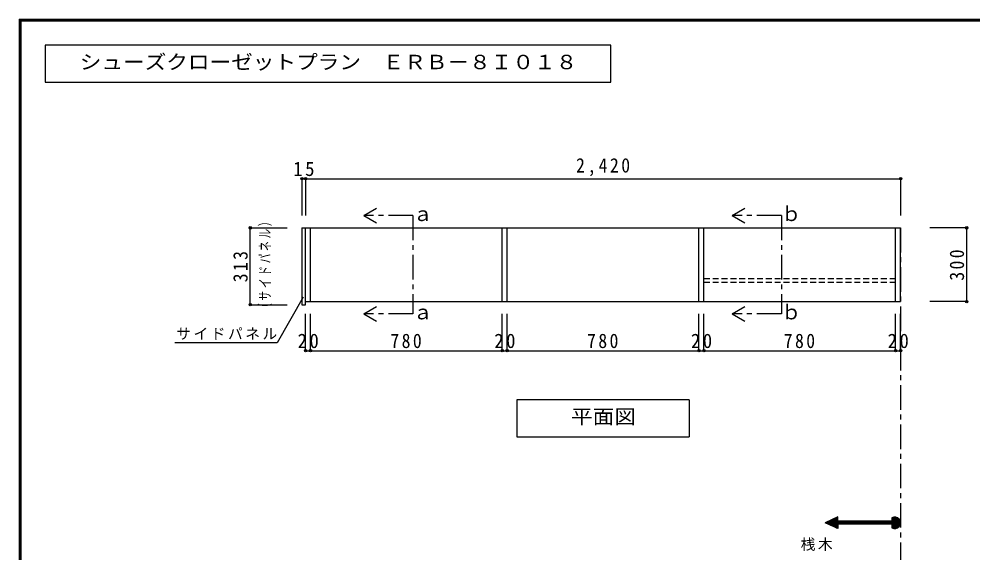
# Model space of a CAD drawing. Units: millimetres at full size, sheet at 1:20. Extents: x -3922 to 3878, y -2932 to 2722.
# Drawn here: x -3922 to -42, y 550 to 2722 of the extents above; entities that cross this region are included whole.
import ezdxf
from ezdxf.enums import TextEntityAlignment as Align

# ---------------------------------------------------------------- set-up
doc = ezdxf.new("R2010")
doc.units = ezdxf.units.MM
doc.header["$LTSCALE"] = 20
doc.header["$PDMODE"] = 32
doc.header["$PDSIZE"] = 10
doc.linetypes.add('CHAIN1', pattern=[8, 5, -1, 1, -1])
doc.linetypes.add('DASHED1', pattern=[1.8, 1.2, -0.6])
for name, color, linetype in [('0-2_本体', 2, 'Continuous'), ('0-3_固定棚', 3, 'Continuous'), ('0-6_ﾊﾟｲﾌﾟﾊﾝｶﾞｰ', 4, 'Continuous'), ('0-A_文字', 7, 'Continuous'), ('0-B_寸法', 7, 'Continuous'), ('F-1_枠', 6, 'Continuous')]:
    doc.layers.add(name, color=color, linetype=linetype)
doc.styles.add('ＭＳ ゴシック', font='')
doc.styles.get('ＭＳ ゴシック').set_extended_font_data('MS Gothic')

msp = doc.modelspace()

# ---------------------------------------------------------------- linework, layer by layer
at = {"layer": '0-2_本体', "color": 4}
for p, q in [((-2756.53, 2072.73), (-2771.53, 2072.73)), ((-2771.53, 2072.73), (-2771.53, 1922.73)), ((-2756.53, 2072.73), (-2756.53, 1922.73))]:
    msp.add_line(p, q, dxfattribs=at)
at = {"layer": '0-2_本体'}
for p, q in [((-2771.53, 1872.73), (-2736.53, 1872.73)), ((-2771.53, 1872.73), (-2771.53, 1559.73)), ((-2756.53, 1559.73), (-2756.53, 1872.73)), ((-2736.53, 1572.73), (-2736.53, 1872.73)), ((-1956.53, 1572.73), (-1956.53, 1872.73)), ((-1956.53, 1872.73), (-1936.53, 1872.73)), ((-1156.53, 1572.73), (-1156.53, 1872.73)), ((-1156.53, 1872.73), (-1136.53, 1872.73)), ((-356.53, 1572.73), (-356.53, 1872.73)), ((-356.53, 1872.73), (-336.53, 1872.73)), ((-336.53, 1572.73), (-336.53, 1872.73)), ((-2771.53, 1559.73), (-2756.53, 1559.73)), ((-2756.53, 1572.73), (-2736.53, 1572.73)), ((-356.53, 1572.73), (-336.53, 1572.73))]:
    msp.add_line(p, q, dxfattribs=at)
at = {"layer": '0-2_本体', "color": 3}
msp.add_line((-2756.53, 1572.73), (-336.53, 1572.73), dxfattribs=at)
at = {"layer": '0-2_本体'}
for points in [[(-1956.53, 1572.73), (-1936.53, 1572.73), (-1936.53, 1872.73)], [(-1156.53, 1572.73), (-1136.53, 1572.73), (-1136.53, 1872.73)]]:
    msp.add_lwpolyline(points, dxfattribs=at)
at = {"layer": '0-2_本体', "color": 7}
for p in [(-2771.53, 2072.73), (-2756.53, 2072.73)]:
    msp.add_point(p, dxfattribs=at)
at = {"layer": '0-3_固定棚'}
for p, q in [((-2736.53, 1872.73), (-1956.53, 1872.73)), ((-1936.53, 1872.73), (-1156.53, 1872.73)), ((-1136.53, 1872.73), (-356.53, 1872.73))]:
    msp.add_line(p, q, dxfattribs=at)
at = {"layer": '0-6_ﾊﾟｲﾌﾟﾊﾝｶﾞｰ', "linetype": 'DASHED1'}
for p, q in [((-356.53, 1665.21), (-1136.53, 1665.21)), ((-356.53, 1650.23), (-1136.53, 1650.23))]:
    msp.add_line(p, q, dxfattribs=at)
at = {"layer": '0-A_文字'}
for p, q in [((-3815.36, 2615.63), (-3815.36, 2465.63)), ((-1515.47, 2615.63), (-3815.36, 2615.63)), ((-1515.47, 2465.63), (-1515.47, 2615.63)), ((-3815.36, 2465.63), (-1515.47, 2465.63)), ((-2520.02, 1922.73), (-2468.06, 1952.73)), ((-1021.36, 1922.73), (-969.39, 1952.73)), ((-2520.02, 1922.73), (-2468.06, 1892.73)), ((-1021.36, 1922.73), (-969.39, 1892.73)), ((-2765.84, 1590.57), (-2872.92, 1405.1)), ((-2520.02, 1522.73), (-2468.06, 1552.73)), ((-1021.36, 1522.73), (-969.39, 1552.73)), ((-2520.02, 1522.73), (-2468.06, 1492.73)), ((-1021.36, 1522.73), (-969.39, 1492.73)), ((-2872.92, 1405.1), (-3288.06, 1405.1)), ((-1195.93, 1172.73), (-1896.93, 1172.73)), ((-1195.93, 1172.73), (-1195.93, 1022.73)), ((-592.43, 696.21), (-643.25, 672.6)), ((-592.43, 648.99), (-643.25, 672.6)), ((-641.57, 671.82), (-642.64, 672.88)), ((-636.29, 669.36), (-640.71, 673.78)), ((-631.01, 666.91), (-638.77, 674.68)), ((-625.72, 664.45), (-636.84, 675.57)), ((-620.44, 662), (-634.91, 676.47)), ((-615.16, 659.54), (-632.98, 677.37)), ((-609.87, 657.09), (-631.05, 678.26)), ((-604.59, 654.64), (-629.12, 679.16)), ((-599.31, 652.18), (-627.19, 680.06)), ((-594.03, 649.73), (-625.26, 680.96)), ((-592.43, 650.96), (-623.33, 681.85)), ((-592.43, 653.79), (-621.39, 682.75)), ((-592.43, 656.62), (-619.46, 683.65)), ((-592.43, 659.45), (-617.53, 684.55)), ((-592.43, 662.27), (-615.6, 685.44)), ((-592.43, 665.1), (-613.67, 686.34)), ((-591.2, 666.7), (-611.74, 687.24)), ((-588.37, 666.7), (-609.81, 688.13)), ((-585.54, 666.7), (-607.88, 689.03)), ((-582.72, 666.7), (-605.94, 689.93)), ((-592.43, 679.24), (-604.01, 690.83)), ((-592.43, 682.07), (-602.08, 691.72)), ((-592.43, 684.9), (-600.15, 692.62)), ((-592.43, 687.73), (-598.22, 693.52)), ((-592.43, 690.56), (-596.29, 694.42)), ((-592.43, 693.39), (-594.36, 695.31)), ((-592.43, 678.49), (-592.43, 696.21)), ((-371.95, 666.7), (-592.43, 666.7)), ((-592.43, 666.7), (-592.43, 648.99)), ((-579.89, 666.7), (-591.68, 678.49)), ((-577.06, 666.7), (-588.85, 678.49)), ((-574.23, 666.7), (-586.02, 678.49)), ((-571.4, 666.7), (-583.2, 678.49)), ((-568.57, 666.7), (-580.37, 678.49)), ((-565.74, 666.7), (-577.54, 678.49)), ((-562.92, 666.7), (-574.71, 678.49)), ((-560.09, 666.7), (-571.88, 678.49)), ((-557.26, 666.7), (-569.05, 678.49)), ((-554.43, 666.7), (-566.22, 678.49)), ((-551.6, 666.7), (-563.4, 678.49)), ((-548.77, 666.7), (-560.57, 678.49)), ((-545.95, 666.7), (-557.74, 678.49)), ((-543.12, 666.7), (-554.91, 678.49)), ((-540.29, 666.7), (-552.08, 678.49)), ((-537.46, 666.7), (-549.25, 678.49)), ((-534.63, 666.7), (-546.43, 678.49)), ((-531.8, 666.7), (-543.6, 678.49)), ((-528.98, 666.7), (-540.77, 678.49)), ((-526.15, 666.7), (-537.94, 678.49)), ((-523.32, 666.7), (-535.11, 678.49)), ((-520.49, 666.7), (-532.28, 678.49)), ((-517.66, 666.7), (-529.46, 678.49)), ((-514.83, 666.7), (-526.63, 678.49)), ((-512, 666.7), (-523.8, 678.49)), ((-509.18, 666.7), (-520.97, 678.49)), ((-506.35, 666.7), (-518.14, 678.49)), ((-503.52, 666.7), (-515.31, 678.49)), ((-500.69, 666.7), (-512.48, 678.49)), ((-497.86, 666.7), (-509.66, 678.49)), ((-495.03, 666.7), (-506.83, 678.49)), ((-492.21, 666.7), (-504, 678.49)), ((-489.38, 666.7), (-501.17, 678.49)), ((-486.55, 666.7), (-498.34, 678.49)), ((-483.72, 666.7), (-495.51, 678.49)), ((-480.89, 666.7), (-492.69, 678.49)), ((-478.06, 666.7), (-489.86, 678.49)), ((-475.24, 666.7), (-487.03, 678.49)), ((-472.41, 666.7), (-484.2, 678.49)), ((-469.58, 666.7), (-481.37, 678.49)), ((-466.75, 666.7), (-478.54, 678.49)), ((-463.92, 666.7), (-475.72, 678.49)), ((-461.09, 666.7), (-472.89, 678.49)), ((-458.26, 666.7), (-470.06, 678.49)), ((-455.44, 666.7), (-467.23, 678.49)), ((-452.61, 666.7), (-464.4, 678.49)), ((-449.78, 666.7), (-461.57, 678.49)), ((-446.95, 666.7), (-458.74, 678.49)), ((-444.12, 666.7), (-455.92, 678.49)), ((-441.29, 666.7), (-453.09, 678.49)), ((-438.47, 666.7), (-450.26, 678.49)), ((-435.64, 666.7), (-447.43, 678.49)), ((-432.81, 666.7), (-444.6, 678.49)), ((-429.98, 666.7), (-441.77, 678.49)), ((-427.15, 666.7), (-438.95, 678.49)), ((-424.32, 666.7), (-436.12, 678.49)), ((-421.49, 666.7), (-433.29, 678.49)), ((-418.67, 666.7), (-430.46, 678.49)), ((-415.84, 666.7), (-427.63, 678.49)), ((-413.01, 666.7), (-424.8, 678.49)), ((-410.18, 666.7), (-421.98, 678.49)), ((-407.35, 666.7), (-419.15, 678.49)), ((-404.52, 666.7), (-416.32, 678.49)), ((-401.7, 666.7), (-413.49, 678.49)), ((-398.87, 666.7), (-410.66, 678.49)), ((-396.04, 666.7), (-407.83, 678.49)), ((-393.21, 666.7), (-405, 678.49)), ((-390.38, 666.7), (-402.18, 678.49)), ((-387.55, 666.7), (-399.35, 678.49)), ((-384.73, 666.7), (-396.52, 678.49)), ((-381.9, 666.7), (-393.69, 678.49)), ((-379.07, 666.7), (-390.86, 678.49)), ((-376.24, 666.7), (-388.03, 678.49)), ((-373.41, 666.7), (-385.21, 678.49)), ((-353.75, 649.87), (-382.38, 678.49)), ((-351.63, 650.57), (-379.55, 678.49)), ((-349.66, 651.44), (-376.72, 678.49)), ((-347.84, 652.44), (-373.89, 678.49)), ((-340.6, 659.34), (-371.95, 690.69)), ((-341.81, 657.72), (-371.95, 687.86)), ((-343.13, 656.22), (-371.95, 685.03)), ((-344.58, 654.84), (-371.95, 682.21)), ((-346.15, 653.58), (-371.95, 679.38)), ((-371.95, 666.7), (-371.95, 652.15)), ((-356.05, 649.34), (-371.95, 665.23)), ((-358.58, 649.04), (-371.95, 662.41)), ((-361.39, 649.02), (-371.95, 659.58)), ((-339.52, 661.09), (-371.64, 693.22)), ((-338.58, 662.98), (-369.76, 694.16)), ((-337.78, 665.01), (-367.73, 694.96)), ((-337.15, 667.21), (-365.53, 695.58)), ((-336.72, 669.61), (-363.13, 696.02)), ((-336.53, 672.25), (-360.49, 696.2)), ((-336.68, 675.22), (-357.52, 696.06)), ((-337.33, 678.71), (-354.03, 695.4)), ((-339.09, 683.29), (-349.45, 693.65)), ((-364.61, 649.41), (-371.95, 656.75)), ((-368.57, 650.54), (-371.95, 653.92))]:
    msp.add_line(p, q, dxfattribs=at)
at = {"layer": '0-A_文字', "linetype": 'CHAIN1'}
for p, q in [((-2320.02, 1922.73), (-2520.02, 1922.73)), ((-2320.02, 1922.73), (-2320.02, 1522.73)), ((-821.36, 1922.73), (-1021.36, 1922.73)), ((-821.36, 1922.73), (-821.36, 1522.73)), ((-336.53, 1872.73), (-336.53, -1691.27)), ((-2320.02, 1522.73), (-2520.02, 1522.73)), ((-821.36, 1522.73), (-1021.36, 1522.73))]:
    msp.add_line(p, q, dxfattribs=at)
at = {"layer": '0-A_文字'}
for points in [[(-1896.93, 1172.73), (-1896.93, 1022.73), (-1195.93, 1022.73)], [(-371.95, 693.04), (-371.95, 678.49), (-592.43, 678.49)]]:
    msp.add_lwpolyline(points, dxfattribs=at)
msp.add_arc((-360.14, 672.6), 23.61, 240, 120, dxfattribs=at)
at = {"layer": '0-B_寸法', "color": 4}
for p, q in [((-2756.53, 2072.73), (-2756.53, 1922.73)), ((-2756.53, 2072.73), (-336.53, 2072.73)), ((-336.53, 2072.73), (-336.53, 1922.73)), ((-2981.53, 1559.73), (-2981.53, 1872.73)), ((-2981.53, 1872.73), (-2831.53, 1872.73)), ((-67.53, 1872.73), (-217.53, 1872.73)), ((-67.53, 1572.73), (-67.53, 1872.73)), ((-2981.53, 1559.73), (-2831.53, 1559.73)), ((-67.53, 1572.73), (-217.53, 1572.73)), ((-2756.53, 1372.73), (-2756.53, 1522.73)), ((-2736.53, 1372.73), (-2736.53, 1522.73)), ((-1956.53, 1372.73), (-1956.53, 1522.73)), ((-1936.53, 1372.73), (-1936.53, 1522.73)), ((-1156.53, 1372.73), (-1156.53, 1522.73)), ((-1136.53, 1372.73), (-1136.53, 1522.73)), ((-356.53, 1372.73), (-356.53, 1522.73)), ((-336.53, 1372.73), (-336.53, 1522.73)), ((-2756.53, 1372.73), (-2736.53, 1372.73)), ((-2736.53, 1372.73), (-1956.53, 1372.73)), ((-1956.53, 1372.73), (-1936.53, 1372.73)), ((-1936.53, 1372.73), (-1156.53, 1372.73)), ((-1156.53, 1372.73), (-1136.53, 1372.73)), ((-1136.53, 1372.73), (-356.53, 1372.73)), ((-356.53, 1372.73), (-336.53, 1372.73))]:
    msp.add_line(p, q, dxfattribs=at)
at = {"layer": '0-B_寸法'}
for p in [(-2756.53, 2072.73), (-336.53, 2072.73), (-2981.53, 1872.73), (-67.53, 1872.73), (-2981.53, 1559.73), (-67.53, 1572.73), (-2756.53, 1372.73), (-2736.53, 1372.73), (-1956.53, 1372.73), (-1936.53, 1372.73), (-1156.53, 1372.73), (-1136.53, 1372.73), (-356.53, 1372.73), (-336.53, 1372.73)]:
    msp.add_point(p, dxfattribs=at)
at = {"layer": 'F-1_枠'}
for p, q in [((-3922.03, 2722.29), (-3922.03, -2864.37)), ((-3922.03, 2722.29), (3877.97, 2722.29)), ((-3922.03, 2718.96), (3877.97, 2718.96)), ((-3918.7, 2722.29), (-3918.7, -2864.37)), ((-3915.36, 2722.29), (-3915.36, -2864.37)), ((-3922.03, 2715.63), (3877.97, 2715.63))]:
    msp.add_line(p, q, dxfattribs=at)

# ---------------------------------------------------------------- texts
at = {"layer": '0-2_本体', "color": 7, "insert": (-2806.53, 2082.73), "char_height": 58.65, "attachment_point": 7, "style": 'ＭＳ ゴシック'}
msp.add_mtext('\\T1.27;\\W0.95;15', dxfattribs=at)
at = {"layer": '0-A_文字', "style": 'ＭＳ ゴシック', "width": 1.1}
for s, p in [('シューズクローゼットプラン\u3000ＥＲＢ－８Ｉ０１８', (-3675.36, 2500.63)), ('平面図', (-1676.93, 1057.73))]:
    msp.add_text(s, height=58.65, dxfattribs=at).set_placement(p, align=Align.BOTTOM_LEFT)
at = {"layer": '0-A_文字', "style": 'ＭＳ ゴシック'}
for s, p in [('ａ', (-2320.02, 1882.73)), ('ｂ', (-821.36, 1882.73)), ('ｂ', (-821.36, 1482.73)), ('ａ', (-2320.02, 1482.73))]:
    msp.add_text(s, height=58.65, dxfattribs=at).set_placement(p, align=Align.BOTTOM_LEFT)
at = {"layer": '0-A_文字', "char_height": 43.99, "attachment_point": 7, "style": 'ＭＳ ゴシック'}
for s, insert in [('\\T1.17;サイドパネル', (-3282.92, 1417.05)), ('\\T1.17;桟木', (-742.73, 558.08))]:
    msp.add_mtext(s, dxfattribs=dict(at, insert=insert))
at = {"layer": '0-B_寸法', "char_height": 58.65, "attachment_point": 7, "style": 'ＭＳ ゴシック'}
for s, insert in [('\\T1.28;\\W0.9;2,420', (-1656.53, 2082.73)), ('\\T1.27;\\W0.95;20', (-2789.03, 1382.73)), ('\\T1.27;\\W0.9;780', (-2411.53, 1382.73)), ('\\T1.27;\\W0.95;20', (-1989.03, 1382.73)), ('\\T1.27;\\W0.9;780', (-1611.53, 1382.73)), ('\\T1.27;\\W0.95;20', (-1189.03, 1382.73)), ('\\T1.27;\\W0.9;780', (-811.53, 1382.73)), ('\\T1.27;\\W0.95;20', (-389.03, 1382.73))]:
    msp.add_mtext(s, dxfattribs=dict(at, insert=insert))
at = {"layer": '0-B_寸法', "attachment_point": 7, "rotation": 90, "style": 'ＭＳ ゴシック'}
for s, insert, char_height in [('\\T1.26;\\W0.65;（サイドパネル）', (-2894, 1526.23), 43.99), ('\\T1.27;\\W0.9;313', (-2991.53, 1651.23), 58.65), ('\\T1.27;\\W0.9;300', (-77.53, 1657.73), 58.65)]:
    msp.add_mtext(s, dxfattribs=dict(at, insert=insert, char_height=char_height))

doc.saveas('drawing.dxf')
